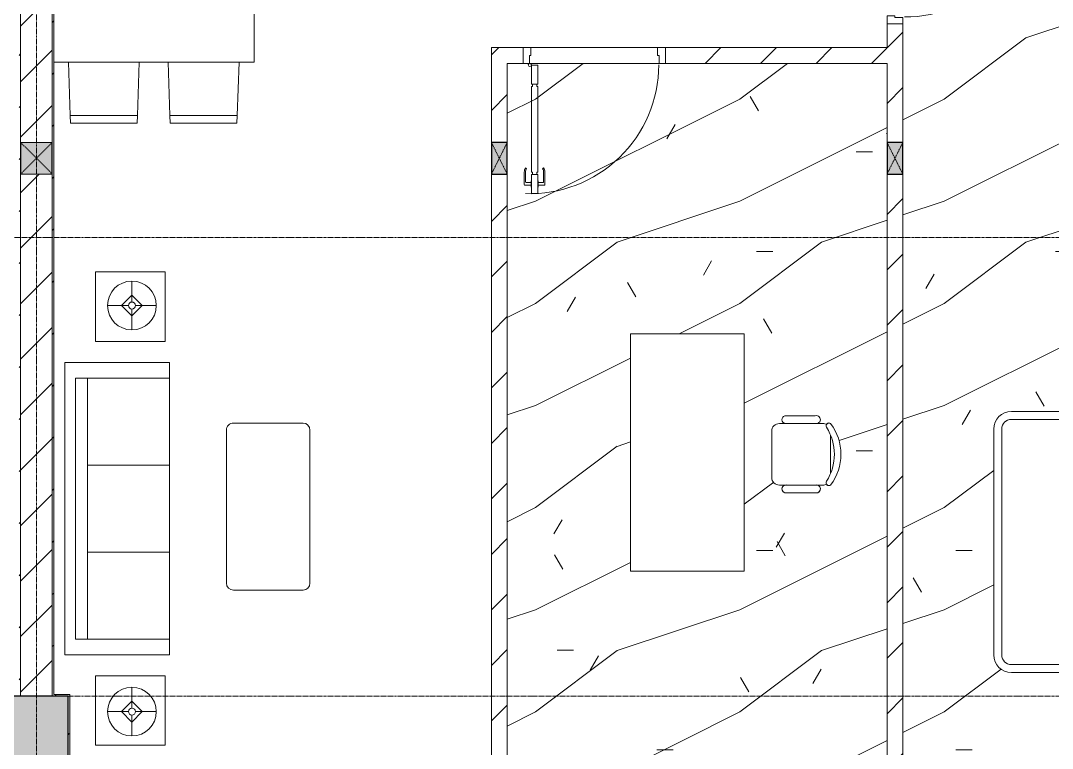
# Model space of a CAD drawing. Header units: millimetres. Extents: x 5121 to 246734, y -48180 to 129206.
# Drawn here: x 69053 to 75573, y 25207 to 29807 of the extents above; entities that cross this region are included whole.
import ezdxf

# ---------------------------------------------------------------- set-up
doc = ezdxf.new("R2010")
doc.units = ezdxf.units.MM
doc.linetypes.add('Dash', pattern=[6, 3, -3])
doc.linetypes.add('Grid Line', pattern=[22.225, 12.7, -3.175, 3.175, -3.175])
for name, color, linetype, lineweight in [('0-1', 7, 'Continuous', 5), ('A-DETL-GENF-1', 50, 'Continuous', 9), ('A-DOOR-1', 253, 'Continuous', 9), ('A-DOOR-2', 50, 'Continuous', 9), ('A-FLOR-1', 50, 'Continuous', 9), ('A-FLOR-PATT-1', 9, 'Continuous', 9), ('A-WALL', 113, 'Continuous', 9), ('A-WALL-1', 250, 'Continuous', 18), ('A-WALL-2', 50, 'Continuous', 9), ('A-WALL-PATT-1', 9, 'Continuous', 9), ('A-WALL-PATT-2', 50, 'Continuous', 9), ('A-WALL-PATT-3', 111, 'Continuous', 9), ('I-FURN', 30, 'Continuous', 9), ('I-FURN-1', 253, 'Continuous', 9), ('S-COLS', 52, 'Continuous', 9), ('S-COLS-1', 7, 'Continuous', 5), ('S-COLS-2', 10, 'Continuous', 25), ('S-COLS-3', 50, 'Continuous', 9), ('S-COLS-4', 253, 'Continuous', 9), ('S-COLS-5', 52, 'Continuous', 25), ('S-COLS-6', 52, 'Dash', 9), ('S-COLS-HDLN', 52, 'Dash', 9), ('S-COLS-HDLN-1', 50, 'Dash', 9), ('S-GRID-1', 1, 'Grid Line', 9)]:
    doc.layers.add(name, color=color, linetype=linetype, lineweight=lineweight)
pattern_1 = [(45, (0, 0), (-175.3625, 175.3625), [])]
pattern_2 = [(0, (0, 0), (2519.68, 629.92), [103.937, -1785.823, 103.937, -1785.823, -10078.72]), (0, (0, 0), (2519.68, 629.92), [-3779.52, 103.937, -3675.583, 103.937, -1785.823, -4409.44]), (0, (0, 0), (2519.68, 629.92), [-9448.8, 103.937, -1155.903, 103.937, -3045.663]), (120, (944.9, 314.96), (-1805.3667, 1867.147), [103.937, -1785.823, 103.937, -11864.543]), (120, (944.9, 314.96), (-1805.3667, 1867.147), [-1993.697, -1785.823, 103.937, -3675.583, -6299.2]), (120, (944.9, 314.96), (-1805.3667, 1867.147), [-7559.04, 103.937, -1785.823, 103.937, -4305.503]), (120, (944.9, 314.96), (-1805.3667, 1867.147), [-9552.737, -1155.903, 103.937, -3045.663]), (240, (1259.84, 1574.8), (-714.3133, -2497.067), [103.937, -1785.823, 103.937, -11864.543]), (240, (1259.84, 1574.8), (-714.3133, -2497.067), [-1993.697, -1785.823, 103.937, -3675.583, -6299.2]), (240, (1259.84, 1574.8), (-714.3133, -2497.067), [-7559.04, 103.937, -1785.823, 103.937, -4305.503]), (240, (1259.84, 1574.8), (-714.3133, -2497.067), [-9552.737, -1155.903, 103.937, -3045.663])]
pattern_3 = [(216.87, (516.46, 1291.15), (3873.4454, 2582.3069), [645.575, -5810.175]), (206.565, (1291.15, 903.8), (-1291.1515, -1291.1492), [1443.55, -1443.55]), (198.435, (1291.15, 258.23), (-2582.2983, -1291.1527), [816.596, -3266.38])]
pattern_4 = [(45, (0, 0), (-164.4023, 164.4023), [])]

# ---------------------------------------------------------------- blocks, each defined once
blk = doc.blocks.new('NCV_TKTC_KET CAU_rvt-1-TKCS_MB TỔNG THỂ TẦNG 1')
at = {"layer": 'S-COLS-1'}
blk.add_hatch(color=256, dxfattribs=at).paths.add_polyline_path([(69352.6, 24536.9), (69352.6, 25536.9), (68952.6, 25536.9), (68952.6, 24536.9), (69325.7, 24536.9)])
at = {"layer": 'S-COLS-2'}
for p, q in [((69352.6, 25536.9), (68952.6, 25536.9)), ((69352.6, 24536.9), (69352.6, 25536.9))]:
    blk.add_line(p, q, dxfattribs=at)
blk = doc.blocks.new('GIUONG NGU-2TAB-1600x2000 - GIUONG NGU-2TAB-1600x2000-V30-TKCS_MB TỔNG THỂ TẦNG 1')
at = {"layer": 'I-FURN-1'}
for p, q in [((569.6, 2050), (1997.1, 2050)), ((1997.1, 2050), (569.6, 2050)), ((1997.1, 2000), (569.6, 2000)), ((458.5, 50), (458.5, 1938.9)), ((458.5, 1938.9), (458.5, 50)), ((508.5, 1938.9), (508.5, 100)), ((2058.2, 100), (2058.2, 1938.9)), ((2108.2, 1938.9), (2108.2, 50)), ((2108.2, 50), (2108.2, 1938.9)), ((8.5, 185), (8.5, 450.3)), ((8.5, 450.3), (458.5, 450.3)), ((8.5, 450.3), (458.5, 450.3)), ((8.5, 185), (8.5, 450.3)), ((233.5, 185), (233.5, 413.5)), ((458.5, 450.3), (458.5, 50)), ((458.5, 450.3), (458.5, 50)), ((2108.2, 50), (2108.2, 450.3)), ((2108.2, 450.3), (2558.2, 450.3)), ((2108.2, 450.3), (2108.2, 50)), ((2558.2, 450.3), (2108.2, 450.3)), ((2333.2, 86.8), (2333.2, 413.5)), ((2558.2, 450.3), (2558.2, 50)), ((2558.2, 50), (2558.2, 450.3)), ((120.2, 250.2), (346.8, 250.2)), ((2446.5, 250.2), (2219.8, 250.2)), ((508.5, 100), (2058.2, 100)), ((458.5, 50), (318.5, 50)), ((318.5, 50), (458.5, 50)), ((458.5, 50), (318.5, 50)), ((2108.2, 50), (458.5, 50)), ((458.5, 50), (458.5, 9.7)), ((458.5, 9.7), (458.5, 50)), ((458.5, 50), (2108.2, 50)), ((458.5, 50), (2108.2, 50)), ((2558.2, 50), (2108.2, 50)), ((2108.2, 50), (2558.2, 50)), ((2108.2, 10), (2108.2, 50)), ((2108.2, 50), (2108.2, 10)), ((2108.2, 50), (2558.2, 50)), ((2558.2, 50), (2558.2, 10))]:
    blk.add_line(p, q, dxfattribs=at)
blk.add_circle((2333.2, 250.2), 150.7, dxfattribs=at)
for centre, radius, start, end in [((569.6, 1938.9), 111.1, 90, 180), ((569.6, 1938.9), 111.1, 90, 180), ((1997.1, 1938.9), 111.1, 0, 90), ((1997.1, 1938.9), 111.1, 360, 90), ((569.6, 1938.9), 61.1, 90, 180), ((1997.1, 1938.9), 61.1, 360, 90), ((233.5, 250.2), 150.7, 0, 206.76822), ((233.5, 250.2), 150.7, 305.96788, 0)]:
    blk.add_arc(centre, radius, start, end, dxfattribs=at)
blk = doc.blocks.new('RES_BAN AN 1 - RES_BAN AN 1-V31-TKCS_MB TỔNG THỂ TẦNG 1')
at = {"layer": 'I-FURN-1'}
for p, q in [((-425, -10), (-425, -1275)), ((425, -1275), (425, -10)), ((-761.9, -113.5), (-809.6, -115.1)), ((-809.6, -115.1), (-809.6, -536.9)), ((-761.9, -113.5), (-425, -102.3)), ((-761.9, -538.5), (-761.9, -113.5)), ((-761.9, -538.5), (-761.9, -113.5)), ((-425, -102.3), (-425, -549.7)), ((425, -102.3), (425, -549.7)), ((761.9, -113.5), (425, -102.3)), ((761.9, -538.5), (761.9, -113.5)), ((761.9, -113.5), (761.9, -538.5)), ((809.6, -115.1), (761.9, -113.5)), ((809.6, -536.9), (809.6, -115.1)), ((-809.6, -536.9), (-761.9, -538.5)), ((-425, -549.7), (-761.9, -538.5)), ((425, -549.7), (761.9, -538.5)), ((761.9, -538.5), (809.6, -536.9)), ((-809.6, -745.3), (-761.9, -743.8)), ((-809.6, -1167.2), (-809.6, -745.3)), ((-761.9, -743.8), (-425, -732.5)), ((-761.9, -1168.8), (-761.9, -743.8)), ((-761.9, -743.8), (-761.9, -1168.8)), ((-425, -732.5), (-425, -1180)), ((425, -732.5), (425, -1180)), ((761.9, -743.8), (425, -732.5)), ((761.9, -743.8), (809.6, -745.3)), ((761.9, -1168.8), (761.9, -743.8)), ((761.9, -1168.8), (761.9, -743.8)), ((809.6, -745.3), (809.6, -1167.2)), ((-761.9, -1168.8), (-809.6, -1167.2)), ((-425, -1180), (-761.9, -1168.8)), ((425, -1180), (761.9, -1168.8)), ((809.6, -1167.2), (761.9, -1168.8)), ((-425, -1275), (425, -1275))]:
    blk.add_line(p, q, dxfattribs=at)
blk = doc.blocks.new('LOBBY_SOFA_1 - LOBBY_SOFA_1-V25-TKCS_MB TỔNG THỂ TẦNG 1')
at = {"layer": 'I-FURN'}
for p, q in [((-2172.3, 1064.5), (-2172.3, 1504.5)), ((-2128.3, 1548.5), (-1160.3, 1548.5)), ((-1116.3, 1504.5), (-1116.3, 1064.5)), ((-1160.3, 1020.5), (-2128.3, 1020.5)), ((-2556, 660), (-708, 660)), ((-2556, 0), (-2556, 660)), ((-2457, 66), (-2457, 660)), ((-1907, 143), (-1907, 660)), ((-1357, 143), (-1357, 660)), ((-807, 660), (-807, 66)), ((-708, 660), (-708, 0)), ((-2688.2, 633.5), (-3128.2, 633.5)), ((-3128.2, 633.5), (-3128.2, 193.5)), ((-2688.2, 193.5), (-2688.2, 633.5)), ((-575.9, 633.5), (-135.9, 633.5)), ((-575.9, 193.5), (-575.9, 633.5)), ((-135.9, 633.5), (-135.9, 193.5)), ((-2915.4, 445), (-2915.4, 577)), ((-348.6, 445), (-348.6, 577)), ((-2981.4, 423), (-2915.4, 489)), ((-2915.4, 489), (-2849.4, 423)), ((-348.6, 489), (-414.6, 423)), ((-282.6, 423), (-348.6, 489)), ((-2937.4, 423), (-3069.4, 423)), ((-2915.4, 357), (-2981.4, 423)), ((-2849.4, 423), (-2915.4, 357)), ((-2915.4, 269), (-2915.4, 401)), ((-2893.4, 423), (-2761.4, 423)), ((-370.6, 423), (-502.6, 423)), ((-414.6, 423), (-348.6, 357)), ((-348.6, 357), (-282.6, 423)), ((-348.6, 269), (-348.6, 401)), ((-326.6, 423), (-194.6, 423)), ((-3128.2, 193.5), (-2688.2, 193.5)), ((-807, 143), (-2457, 143)), ((-135.9, 193.5), (-575.9, 193.5)), ((-807, 66), (-2457, 66)), ((-708, 0), (-2556, 0))]:
    blk.add_line(p, q, dxfattribs=at)
for centre, radius in [((-2915.4, 423), 154), ((-348.6, 423), 154), ((-2915.4, 423), 22), ((-348.6, 423), 22)]:
    blk.add_circle(centre, radius, dxfattribs=at)
for centre, start, end in [((-2128.3, 1504.5), 90, 180), ((-1160.3, 1504.5), 0, 90), ((-2128.3, 1064.5), 180, 270), ((-1160.3, 1064.5), 270, 0)]:
    blk.add_arc(centre, 44, start, end, dxfattribs=at)
at = {"layer": 'I-FURN-1'}
for p, q in [((-2172.3, 1064.5), (-2172.3, 1504.5)), ((-2128.3, 1548.5), (-1160.3, 1548.5)), ((-1116.3, 1504.5), (-1116.3, 1064.5)), ((-1160.3, 1020.5), (-2128.3, 1020.5)), ((-2556, 660), (-708, 660)), ((-2556, 0), (-2556, 660)), ((-708, 660), (-708, 0)), ((-3128.2, 633.5), (-2688.2, 633.5)), ((-3128.2, 193.5), (-3128.2, 633.5)), ((-2688.2, 633.5), (-2688.2, 193.5)), ((-575.9, 633.5), (-135.9, 633.5)), ((-575.9, 193.5), (-575.9, 633.5)), ((-135.9, 633.5), (-135.9, 193.5)), ((-2688.2, 193.5), (-3128.2, 193.5)), ((-135.9, 193.5), (-575.9, 193.5)), ((-708, 0), (-2556, 0))]:
    blk.add_line(p, q, dxfattribs=at)
for centre, start, end in [((-2128.3, 1504.5), 90, 180), ((-1160.3, 1504.5), 0, 90), ((-2128.3, 1064.5), 180, 270), ((-1160.3, 1064.5), 270, 0)]:
    blk.add_arc(centre, 44, start, end, dxfattribs=at)
blk = doc.blocks.new('DOOR_CW_01 CANH MO-PANEL KINH - DIW_01-900x2200-CỬA GỖ VÂN LAMINATE-553393-TKCS_MB TỔNG THỂ TẦNG 1')
at = {"layer": 'A-DETL-GENF-1'}
for p, q in [((-397, 872), (-357, 872)), ((-397, 752), (-397, 872)), ((-357, 872), (-357, 752)), ((-442, 737), (-442, 816.5)), ((-399, 820.5), (-438, 820.5)), ((-434, 799.5), (-434, 737)), ((-399, 803.5), (-430, 803.5)), ((-399, 831.8), (-397, 831.8)), ((-399, 792.2), (-399, 831.8)), ((-397, 792.2), (-399, 792.2)), ((-397, 792.2), (-397, 831.8)), ((-357, 792.2), (-357, 831.8)), ((-355, 831.8), (-357, 831.8)), ((-357, 792.2), (-355, 792.2)), ((-355, 792.2), (-355, 831.8)), ((-355, 820.5), (-316, 820.5)), ((-355, 803.5), (-324, 803.5)), ((-320, 799.5), (-320, 737)), ((-312, 737), (-312, 816.5)), ((-357, 752), (-397, 752)), ((-397, 738), (-391, 738)), ((-397, 738), (-397, 196)), ((-363, 752), (-391, 752)), ((-391, 752), (-391, 738)), ((-363, 738), (-363, 752)), ((-357, 738), (-363, 738)), ((-357, 196), (-357, 738)), ((-433.9, 711.2), (-427.3, 715.8)), ((-320.1, 711.2), (-326.7, 715.8)), ((-397, 196), (-391, 196)), ((-391, 196), (-391, 182)), ((-357, 196), (-363, 196)), ((-363, 182), (-363, 196)), ((-357, 182), (-397, 182)), ((-397, 182), (-397, 62)), ((-391, 182), (-363, 182)), ((-357, 62), (-357, 182)), ((-397, 62), (-357, 62))]:
    blk.add_line(p, q, dxfattribs=at)
blk.add_circle((-407, 60), 10, dxfattribs=at)
for centre, radius, start, end in [((-407, 60), 814, 360, 92), ((-438, 816.5), 4, 90, 180), ((-430, 799.5), 4, 90, 180), ((-324, 799.5), 4, 360, 90), ((-316, 816.5), 4, 0, 90), ((-397, 737), 45, 180, 215), ((-397, 737), 37, 180, 215), ((-357, 737), 37, 325, 0), ((-357, 737), 45, 325, 0)]:
    blk.add_arc(centre, radius, start, end, dxfattribs=at)
at = {"layer": 'A-DOOR-2'}
for p, q in [((-410, 50), (-450, 50)), ((-450, 50), (-450, -50)), ((-410, 0), (-410, 50)), ((-400, 0), (-410, 0)), ((-407, 50), (-382, 50)), ((-400, -50), (-400, 0)), ((410, 0), (400, 0)), ((400, 0), (400, -50)), ((450, 50), (410, 50)), ((410, 50), (410, 0)), ((450, -50), (450, 50)), ((-450, -50), (-400, -50)), ((400, -50), (450, -50))]:
    blk.add_line(p, q, dxfattribs=at)
blk = doc.blocks.new('DOOR_CW_01 CANH MO-PANEL KINH - DIW_01-900x2200-CỬA GỖ VÂN LAMINATE-553375-TKCS_MB TỔNG THỂ TẦNG 1')
at = {"layer": 'A-DETL-GENF-1'}
for p, q in [((-397, -182), (-397, -62)), ((-397, -62), (-357, -62)), ((-357, -62), (-357, -182)), ((-357, -182), (-397, -182)), ((-391, -196), (-391, -182)), ((-391, -182), (-363, -182)), ((-363, -182), (-363, -196)), ((-397, -196), (-391, -196)), ((-397, -738), (-397, -196)), ((-357, -196), (-363, -196)), ((-357, -196), (-357, -738)), ((-433.9, -711.2), (-427.3, -715.8)), ((-320.1, -711.2), (-326.7, -715.8)), ((-442, -737), (-442, -816.5)), ((-434, -799.5), (-434, -737)), ((-397, -738), (-391, -738)), ((-357, -752), (-397, -752)), ((-397, -752), (-397, -872)), ((-391, -752), (-391, -738)), ((-363, -752), (-391, -752)), ((-357, -738), (-363, -738)), ((-363, -738), (-363, -752)), ((-357, -872), (-357, -752)), ((-320, -799.5), (-320, -737)), ((-312, -737), (-312, -816.5)), ((-399, -820.5), (-438, -820.5)), ((-399, -803.5), (-430, -803.5)), ((-399, -792.2), (-399, -831.8)), ((-397, -792.2), (-399, -792.2)), ((-399, -831.8), (-397, -831.8)), ((-397, -792.2), (-397, -831.8)), ((-357, -792.2), (-357, -831.8)), ((-357, -792.2), (-355, -792.2)), ((-355, -831.8), (-357, -831.8)), ((-355, -792.2), (-355, -831.8)), ((-355, -803.5), (-324, -803.5)), ((-355, -820.5), (-316, -820.5)), ((-397, -872), (-357, -872))]:
    blk.add_line(p, q, dxfattribs=at)
blk.add_circle((-407, -60), 10, dxfattribs=at)
for centre, radius, start, end in [((-407, -60), 814, 268, 0), ((-397, -737), 45, 145, 180), ((-397, -737), 37, 145, 180), ((-357, -737), 37, 0, 35), ((-357, -737), 45, 360, 35), ((-438, -816.5), 4, 180, 270), ((-430, -799.5), 4, 180, 270), ((-324, -799.5), 4, 270, 0), ((-316, -816.5), 4, 270, 0)]:
    blk.add_arc(centre, radius, start, end, dxfattribs=at)
at = {"layer": 'A-DOOR-2'}
for p, q in [((-450, -50), (-450, 50)), ((-450, 50), (-400, 50)), ((-400, 50), (-400, 0)), ((400, 0), (400, 50)), ((400, 50), (450, 50)), ((450, 50), (450, -50)), ((-410, -50), (-450, -50)), ((-410, 0), (-410, -50)), ((-400, 0), (-410, 0)), ((-407, -50), (-382, -50)), ((410, 0), (400, 0)), ((410, -50), (410, 0)), ((450, -50), (410, -50))]:
    blk.add_line(p, q, dxfattribs=at)
blk = doc.blocks.new('BAN LV A - BAN LV A_dwg_ban hoc2-348006-TKCS_MB TỔNG THỂ TẦNG 1')
at = {"layer": 'I-FURN'}
for p, q in [((145.8, 437.4), (-145.8, 437.4)), ((-243, 354.4), (-243, 162)), ((-194.4, 388.8), (-194.4, 113.4)), ((194.4, 113.4), (194.4, 388.8)), ((194.4, 351.4), (194.4, 150.8)), ((243.7, 162), (243.7, 354.4)), ((-120.5, 64.8), (120.5, 64.8))]:
    blk.add_line(p, q, dxfattribs=at)
at = {"layer": 'I-FURN', "flags": 128}
blk.add_lwpolyline([(-737.8, 610.5), (-737.8, 1330.5), (-154.9, 1330.5), (762.2, 1330.5), (762.2, 610.5)], close=True, dxfattribs=at)
at = {"layer": 'I-FURN'}
for centre, radius, start, end in [((-145.8, 388.8), 48.6, 90, 180), ((145.8, 388.8), 48.6, 360, 90), ((-218.7, 347.3), 25.3, 343.7398, 163.7398), ((219.4, 347.3), 25.3, 16.2602, 170.70537), ((-218.7, 154.9), 25.3, 163.7398, 16.2602), ((219.4, 154.9), 25.3, 189.29463, 16.2602), ((-180.2, 75.4), 17.8, 57.97259, 216.69006), ((-145.8, 113.4), 48.6, 180, 207.58444), ((0, 359.3), 318.2, 237.57575, 302.42425), ((180.2, 75.4), 17.8, 323.30994, 122.02741), ((145.8, 113.4), 48.6, 332.41556, 0), ((0, 324), 324, 233.1301, 306.8699)]:
    blk.add_arc(centre, radius, start, end, dxfattribs=at)
blk = doc.blocks.new('BAN LV A - BAN LV A_dwg-348005-TKCS_MB TỔNG THỂ TẦNG 1')
at = {"extrusion": (0, 0, -1), "zscale": -1, "rotation": 180}
blk.add_blockref('BAN LV A - BAN LV A_dwg_ban hoc2-348006-TKCS_MB TỔNG THỂ TẦNG 1', (-729, 1383.7), dxfattribs=at)
blk = doc.blocks.new('BAN LV A - BAN LV A-401069-TKCS_MB TỔNG THỂ TẦNG 1')
at = {"layer": 'I-FURN-1'}
for p, q in [((-8.8, -53.2), (1491.2, -53.2)), ((-8.8, -773.2), (-8.8, -53.2)), ((1491.2, -53.2), (1491.2, -773.2)), ((1491.2, -773.2), (-8.8, -773.2)), ((583.2, -946.3), (874.8, -946.3)), ((486, -1221.7), (486, -1029.3)), ((534.6, -1029.3), (534.6, -994.9)), ((923.4, -994.9), (923.4, -1032.3)), ((972.7, -1029.3), (972.7, -1221.7)), ((534.6, -1270.3), (534.6, -1235.9)), ((923.4, -1232.9), (923.4, -1270.3))]:
    blk.add_line(p, q, dxfattribs=at)
for centre, radius, start, end in [((583.2, -994.9), 48.6, 90, 180), ((874.8, -994.9), 48.6, 0, 90), ((510.3, -1036.4), 25.3, 16.2602, 163.7398), ((948.4, -1036.4), 25.3, 16.2602, 170.70537), ((510.3, -1228.8), 25.3, 163.7398, 343.7398), ((948.4, -1228.8), 25.3, 189.29463, 16.2602), ((548.9, -1308.3), 17.8, 119.40397, 216.69006), ((583.2, -1270.3), 48.6, 180, 207.58444), ((874.8, -1270.3), 48.6, 332.41556, 0), ((909.2, -1308.3), 17.8, 323.30994, 60.59603), ((729, -1059.7), 324, 233.1301, 306.8699)]:
    blk.add_arc(centre, radius, start, end, dxfattribs=at)
at = {"extrusion": (0, 0, -1), "zscale": -1, "rotation": 180}
blk.add_blockref('BAN LV A - BAN LV A_dwg-348005-TKCS_MB TỔNG THỂ TẦNG 1', (0, 0), dxfattribs=at)
blk = doc.blocks.new('G1_SOF - BO TRU - 100x200-V74-TKCS_MB TỔNG THỂ TẦNG 1')
at = {"layer": 'S-COLS-3'}
blk.add_hatch(color=256, dxfattribs=at).paths.add_polyline_path([(50, -100), (50, 100), (-50, 100), (-50, -100), (-44.8, -100)])
at = {"layer": 'S-COLS-2'}
for p, q in [((50, 100), (-50, 100)), ((-50, 100), (-50, -100)), ((50, -100), (50, 100)), ((-50, -100), (50, -100))]:
    blk.add_line(p, q, dxfattribs=at)
at = {"layer": 'S-COLS-HDLN-1'}
for p, q in [((50, 100), (-50, -100)), ((-50, 100), (50, -100))]:
    blk.add_line(p, q, dxfattribs=at)
blk = doc.blocks.new('NCV_TKTC_TANG 1_rvt-1-TKCS_MB TỔNG THỂ TẦNG 1')
at = {"layer": 'A-FLOR-PATT-1'}
h = blk.add_hatch(dxfattribs=at)
h.set_pattern_fill('FP_5', color=256, style=0, pattern_type=2)
h.set_pattern_definition(pattern_2)
h.paths.add_polyline_path([(74627.6, 24736.9), (74637.6, 24740.2), (74637.6, 24746.9), (77067.6, 24746.9), (77067.6, 25236.9), (76802.2, 25236.9), (76802.2, 25686.9), (75313.7, 25686.9), (75284.9, 25690.7), (75258.1, 25701.8), (75235.1, 25719.5), (75217.5, 25742.5), (75206.4, 25769.3), (75202.6, 25798), (75202.6, 27225.5), (75206.4, 27254.2), (75217.5, 27281), (75235.1, 27304.1), (75258.1, 27321.7), (75284.9, 27332.8), (75313.7, 27336.6), (76802.2, 27336.6), (76802.2, 27786.6), (77242.6, 27786.6), (77242.6, 28407.5), (76652.6, 28407.5), (76652.6, 31136.9), (75452.6, 31136.5), (75452.6, 31126.9), (75462.6, 31126.9), (75462.6, 30776.9), (74637.6, 30776.9), (74637.6, 30786.5), (74627.6, 30786.5), (74627.6, 25602.6)])
h = blk.add_hatch(dxfattribs=at)
h.set_pattern_fill('FP_4', color=256, style=0, pattern_type=2)
h.set_pattern_definition(pattern_3)
h.paths.add_polyline_path([(74627.6, 24736.9), (74637.6, 24740.2), (74637.6, 24746.9), (77067.6, 24746.9), (77067.6, 25236.9), (76802.2, 25236.9), (76802.2, 25686.9), (75313.7, 25686.9), (75284.9, 25690.7), (75258.1, 25701.8), (75235.1, 25719.5), (75217.5, 25742.5), (75206.4, 25769.3), (75202.6, 25798), (75202.6, 27225.5), (75206.4, 27254.2), (75217.5, 27281), (75235.1, 27304.1), (75258.1, 27321.7), (75284.9, 27332.8), (75313.7, 27336.6), (76802.2, 27336.6), (76802.2, 27786.6), (77242.6, 27786.6), (77242.6, 28407.5), (76652.6, 28407.5), (76652.6, 31136.9), (75452.6, 31136.5), (75452.6, 31126.9), (75462.6, 31126.9), (75462.6, 30776.9), (74637.6, 30776.9), (74637.6, 30786.5), (74627.6, 30786.5), (74627.6, 25602.6)])
h = blk.add_hatch(dxfattribs=at)
h.set_pattern_fill('FP_5', color=256, style=0, pattern_type=2)
h.set_pattern_definition(pattern_2)
h.paths.add_polyline_path([(72127.6, 24736.9), (72137.6, 24737.4), (72137.6, 24746.9), (74517.6, 24745.1), (74517.6, 24736.9), (74527.6, 24736.9), (74527.6, 29536.9), (72127.6, 29536.9), (72127.6, 24737.4)])
h.paths.add_polyline_path([(72905.7, 26328.2), (72905.7, 27828.2), (73625.7, 27828.2), (73625.7, 26328.2)])
h.paths.add_polyline_path([(74080.8, 26822), (74074.3, 26823), (73881.9, 26823), (73864.5, 26840.8), (73864.5, 26853.7), (73870.9, 26864.9), (73876, 26871.6), (73834.9, 26873.2), (73823.2, 26878.1), (73805.4, 26895.9), (73798.9, 26920.2), (73800.5, 27224.4), (73805.4, 27236.1), (73823.2, 27253.9), (73847.5, 27260.4), (73879, 27262.1), (73869.2, 27269.6), (73864.1, 27280.7), (73866, 27295.4), (73869.2, 27300), (73885.3, 27309.7), (74088.5, 27307.8), (74102.3, 27299.6), (74106.6, 27287.8), (74104.6, 27275.4), (74097, 27265.4), (74088.5, 27260.4), (74135.7, 27257.2), (74145.4, 27254.9), (74151.2, 27261.1), (74172.8, 27258.3), (74202.7, 27209.7), (74224, 27154.2), (74234.9, 27095.7), (74234.9, 27036.2), (74224, 26977.7), (74202.7, 26922.2), (74171.5, 26871.6), (74147.9, 26873.6), (74145.4, 26877.1), (74122.9, 26871.6), (74094.5, 26868.9), (74103.6, 26859.4), (74106.7, 26846.7), (74103, 26834.1), (74094.5, 26827.3), (74083.4, 26823)])
h = blk.add_hatch(dxfattribs=at)
h.set_pattern_fill('FP_4', color=256, style=0, pattern_type=2)
h.set_pattern_definition(pattern_3)
h.paths.add_polyline_path([(72127.6, 24736.9), (72137.6, 24737.4), (72137.6, 24746.9), (74517.6, 24745.1), (74517.6, 24736.9), (74527.6, 24736.9), (74527.6, 29536.9), (72127.6, 29536.9), (72127.6, 24737.4)])
h.paths.add_polyline_path([(72905.7, 26328.2), (72905.7, 27828.2), (73625.7, 27828.2), (73625.7, 26328.2)])
h.paths.add_polyline_path([(74080.8, 26822), (74074.3, 26823), (73881.9, 26823), (73864.5, 26840.8), (73864.5, 26853.7), (73870.9, 26864.9), (73876, 26871.6), (73834.9, 26873.2), (73823.2, 26878.1), (73805.4, 26895.9), (73798.9, 26920.2), (73800.5, 27224.4), (73805.4, 27236.1), (73823.2, 27253.9), (73847.5, 27260.4), (73879, 27262.1), (73869.2, 27269.6), (73864.1, 27280.7), (73866, 27295.4), (73869.2, 27300), (73885.3, 27309.7), (74088.5, 27307.8), (74102.3, 27299.6), (74106.6, 27287.8), (74104.6, 27275.4), (74097, 27265.4), (74088.5, 27260.4), (74135.7, 27257.2), (74145.4, 27254.9), (74151.2, 27261.1), (74172.8, 27258.3), (74202.7, 27209.7), (74224, 27154.2), (74234.9, 27095.7), (74234.9, 27036.2), (74224, 26977.7), (74202.7, 26922.2), (74171.5, 26871.6), (74147.9, 26873.6), (74145.4, 26877.1), (74122.9, 26871.6), (74094.5, 26868.9), (74103.6, 26859.4), (74106.7, 26846.7), (74103, 26834.1), (74094.5, 26827.3), (74083.4, 26823)])
at = {"layer": 'A-WALL-PATT-1'}
h = blk.add_hatch(dxfattribs=at)
h.set_pattern_fill('FP_2', color=256, style=0, pattern_type=2)
h.set_pattern_definition(pattern_1)
h.paths.add_polyline_path([(74627.6, 24736.9), (74627.6, 28836.9), (74527.6, 28836.9), (74527.6, 24736.9)])
h.paths.add_polyline_path([(74627.6, 29036.9), (74627.6, 29786.9), (74527.6, 29786.9), (74527.6, 29036.9), (74538, 29036.9)])
h.paths.add_polyline_path([(74527.6, 30786.5), (74627.6, 30886.5), (74627.4, 31136.9), (74527.6, 31136.9), (74527.6, 30786.9)])
h.paths.add_polyline_path([(74627.6, 30686.9), (74627.1, 30786.5), (74527.6, 30786.5), (74527.6, 30686.9), (74577.6, 30686.9)])
h = blk.add_hatch(dxfattribs=at)
h.set_pattern_fill('FP_2', color=256, style=0, pattern_type=2)
h.set_pattern_definition(pattern_1)
h.paths.add_polyline_path([(73427.6, 29536.9), (74527.6, 29536.9), (74525.5, 29636.9), (73127.6, 29636.9), (73127.6, 29536.9)])
h.paths.add_polyline_path([(72127.6, 29536.9), (72227.6, 29536.9), (72227.6, 29636.9), (72027.6, 29636.9), (72027.6, 29536.9)])
h = blk.add_hatch(dxfattribs=at)
h.set_pattern_fill('FP_2', color=256, style=0, pattern_type=2)
h.set_pattern_definition(pattern_1)
h.paths.add_polyline_path([(72027.6, 24737.4), (72127.6, 24737.4), (72127.6, 28836.9), (72027.6, 28836.9), (72027.6, 25268.6)])
h.paths.add_polyline_path([(72027.6, 29036.9), (72127.6, 29036.9), (72127.6, 29536.9), (72027.6, 29536.9), (72027.6, 29426.1)])
at = {"layer": 'A-WALL-PATT-2'}
h = blk.add_hatch(dxfattribs=at)
h.set_pattern_fill('FP_10', color=256, style=0, pattern_type=2)
h.set_pattern_definition(pattern_4)
h.paths.add_polyline_path([(69052.6, 25546.9), (69052.6, 32236.9), (69042.6, 32236.9), (69043.5, 25546.9)])
h = blk.add_hatch(dxfattribs=at)
h.set_pattern_fill('FP_10', color=256, style=0, pattern_type=2)
h.set_pattern_definition(pattern_4)
h.paths.add_polyline_path([(69252.6, 25546.9), (69262.6, 25546.9), (69262.6, 32236.9), (69252.6, 32236.9), (69252.6, 25558.7)])
h = blk.add_hatch(dxfattribs=at)
h.set_pattern_fill('FP_10', color=256, style=0, pattern_type=2)
h.set_pattern_definition(pattern_4)
h.paths.add_polyline_path([(69352.6, 25536.9), (69352.6, 25546.9), (69252.6, 25546.9), (69252.6, 25536.9), (69325.7, 25536.9)])
h = blk.add_hatch(dxfattribs=at)
h.set_pattern_fill('FP_10', color=256, style=0, pattern_type=2)
h.set_pattern_definition(pattern_4)
h.paths.add_polyline_path([(69362.6, 24736.9), (69359.1, 25546.9), (69352.6, 25546.9), (69352.6, 24736.9)])
at = {"layer": 'A-FLOR-1'}
for p, q in [((72277.6, 29636.9), (73077.6, 29636.9)), ((73087.6, 29536.9), (72267.6, 29536.9))]:
    blk.add_line(p, q, dxfattribs=at)
at = {"layer": 'A-WALL-1'}
for p, q in [((69052.6, 25546.9), (69052.6, 32236.9)), ((69252.6, 32236.9), (69252.6, 25546.9)), ((69262.6, 25546.9), (69262.6, 32226.9)), ((72027.6, 29636.9), (72027.6, 29536.9)), ((74527.6, 29646.9), (74527.6, 29636.9)), ((72027.6, 29536.9), (72027.6, 29036.9)), ((72127.6, 29536.9), (72137.6, 29536.9)), ((72127.6, 29036.9), (72127.6, 29536.9)), ((74517.6, 29536.9), (74527.6, 29536.9)), ((74527.6, 29536.9), (74527.6, 29036.9)), ((72027.6, 28836.9), (72027.6, 24737.4)), ((72127.6, 24737.4), (72127.6, 28836.9)), ((74527.6, 28836.9), (74527.6, 24736.9)), ((68952.6, 25536.9), (69052.6, 25536.9)), ((69052.6, 25536.9), (69052.6, 25546.9)), ((69252.6, 25546.9), (69252.6, 25536.9)), ((69252.6, 25536.9), (69352.6, 25536.9)), ((69352.6, 25546.9), (69262.6, 25546.9)), ((69362.6, 25546.9), (69352.6, 25546.9)), ((69352.6, 25536.9), (69352.6, 24736.9)), ((69362.6, 24746.9), (69362.6, 25546.9))]:
    blk.add_line(p, q, dxfattribs=at)
at = {"layer": 'A-WALL-2'}
for p, q in [((74527.6, 29786.9), (74527.6, 29646.9)), ((74627.6, 29036.9), (74627.6, 29786.9)), ((72227.6, 29636.9), (72027.6, 29636.9)), ((72277.6, 29636.9), (73077.6, 29636.9)), ((74527.6, 29636.9), (73127.6, 29636.9)), ((72137.6, 29536.9), (72227.6, 29536.9)), ((73087.6, 29536.9), (72267.6, 29536.9)), ((73127.6, 29536.9), (74517.6, 29536.9)), ((74627.6, 24736.9), (74627.6, 28836.9))]:
    blk.add_line(p, q, dxfattribs=at)
at = {"layer": 'A-DOOR-1', "rotation": 269.9999999999995}
blk.add_blockref('DOOR_CW_01 CANH MO-PANEL KINH - DIW_01-900x2200-CỬA GỖ VÂN LAMINATE-553393-TKCS_MB TỔNG THỂ TẦNG 1', (74577.6, 30236.9), dxfattribs=at)
at = {"layer": 'A-DOOR-1'}
blk.add_blockref('DOOR_CW_01 CANH MO-PANEL KINH - DIW_01-900x2200-CỬA GỖ VÂN LAMINATE-553375-TKCS_MB TỔNG THỂ TẦNG 1', (72677.6, 29586.9), dxfattribs=at)
at = {"layer": 'I-FURN-1'}
for name, p, rotation in [('RES_BAN AN 1 - RES_BAN AN 1-V31-TKCS_MB TỔNG THỂ TẦNG 1', (69252.6, 29968.6), 89.9999999999997), ('LOBBY_SOFA_1 - LOBBY_SOFA_1-V25-TKCS_MB TỔNG THỂ TẦNG 1', (69332.6, 25090.9), 269.9999999999995), ('BAN LV A - BAN LV A-401069-TKCS_MB TỔNG THỂ TẦNG 1', (72852.6, 26336.9), 89.9999999999997), ('GIUONG NGU-2TAB-1600x2000 - GIUONG NGU-2TAB-1600x2000-V30-TKCS_MB TỔNG THỂ TẦNG 1', (77252.6, 25228.4), 89.99999999999885)]:
    blk.add_blockref(name, p, dxfattribs=dict(at, rotation=rotation))
at = {"layer": 'S-COLS-4', "rotation": 180}
for p in [(72077.6, 28936.9), (74577.6, 28936.9)]:
    blk.add_blockref('G1_SOF - BO TRU - 100x200-V74-TKCS_MB TỔNG THỂ TẦNG 1', p, dxfattribs=at)
blk = doc.blocks.new('G1_SOF - BO TRU - 200x200-3050151-TKCS_MB TỔNG THỂ TẦNG 1')
at = {"layer": 'S-COLS-HDLN'}
for p, q in [((-100, 100), (100, -100)), ((100, 100), (-100, -100))]:
    blk.add_line(p, q, dxfattribs=at)

msp = doc.modelspace()

# ---------------------------------------------------------------- hatches: boundary and pattern name
at = {"layer": 'A-WALL-PATT-3'}
h = msp.add_hatch(dxfattribs=at)
h.set_pattern_fill('FP_1', color=256, style=0, pattern_type=2)
h.set_pattern_definition(pattern_1)
h.paths.add_polyline_path([(69252.6, 25536.9), (69252.6, 28836.9), (69052.6, 28836.9), (69052.6, 25536.9)])
h.paths.add_polyline_path([(69252.6, 29036.9), (69252.6, 32237), (69052.6, 32236.9), (69052.6, 29036.9)])
at = {"layer": 'S-COLS-1'}
msp.add_hatch(color=256, dxfattribs=at).paths.add_polyline_path([(69252.6, 28836.9), (69252.6, 29036.9), (69052.6, 29036.9), (69052.6, 28836.9)])

# ---------------------------------------------------------------- linework, layer by layer
at = {"layer": 'A-WALL'}
for p, q in [((69052.6, 29036.9), (69252.6, 29036.9)), ((69252.6, 28836.9), (69052.6, 28836.9))]:
    msp.add_line(p, q, dxfattribs=at)
at = {"layer": 'A-WALL-1'}
for p, q in [((69052.6, 32237), (69052.6, 29036.9)), ((69252.6, 29036.9), (69252.6, 32237)), ((69052.6, 28836.9), (69052.6, 25536.9)), ((69252.6, 25536.9), (69252.6, 28836.9)), ((69052.6, 25536.9), (69252.6, 25536.9))]:
    msp.add_line(p, q, dxfattribs=at)
at = {"layer": 'S-COLS'}
for p, q in [((69252.6, 29036.9), (69052.6, 29036.9)), ((69052.6, 28836.9), (69252.6, 28836.9))]:
    msp.add_line(p, q, dxfattribs=at)
at = {"layer": 'S-COLS-5'}
for p, q in [((69052.6, 29036.9), (69052.6, 28836.9)), ((69252.6, 28836.9), (69252.6, 29036.9))]:
    msp.add_line(p, q, dxfattribs=at)
at = {"layer": 'S-GRID-1'}
for p, q in [((69152.6, 23210.6), (69152.6, 78232.7)), ((129301.8, 28436.9), (31601.8, 28436.9)), ((129301.8, 25536.9), (31601.8, 25536.9))]:
    msp.add_line(p, q, dxfattribs=at)

# ---------------------------------------------------------------- block references
at = {"layer": '0-1'}
for name in ['NCV_TKTC_KET CAU_rvt-1-TKCS_MB TỔNG THỂ TẦNG 1', 'NCV_TKTC_TANG 1_rvt-1-TKCS_MB TỔNG THỂ TẦNG 1']:
    msp.add_blockref(name, (0, 0), dxfattribs=at)
at = {"layer": 'S-COLS-6'}
msp.add_blockref('G1_SOF - BO TRU - 200x200-3050151-TKCS_MB TỔNG THỂ TẦNG 1', (69152.6, 28936.9), dxfattribs=at)

doc.saveas('drawing.dxf')
